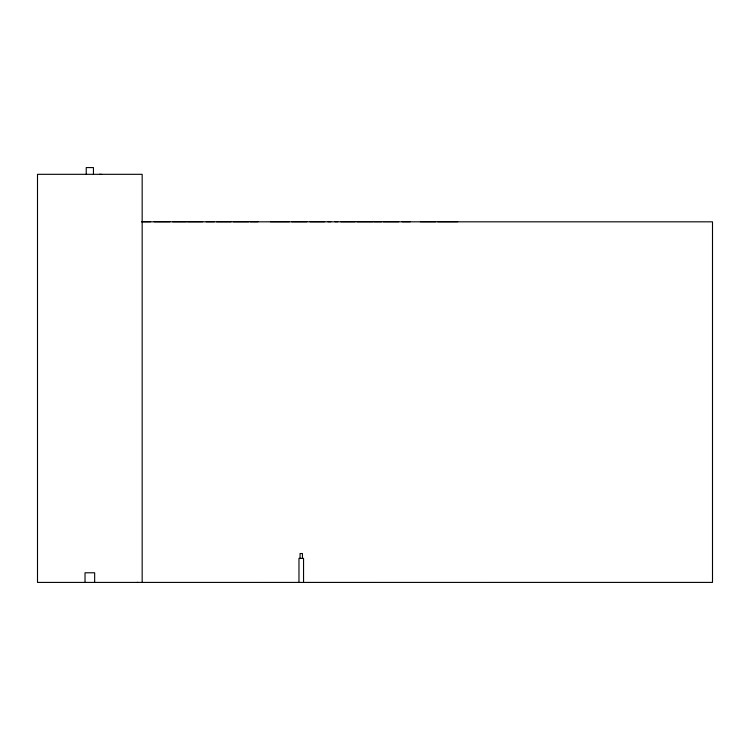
<?xml version="1.0" encoding="UTF-8"?>
<svg xmlns="http://www.w3.org/2000/svg" width="750" height="750" viewBox="0 0 750 750"><rect width="100%" height="100%" fill="white"/><g stroke="black" fill="none" stroke-linecap="round" stroke-linejoin="round"><path stroke-width="1.12" d="M137.044 582.422L137.972 582.422M141.947 221.7L150.647 221.7M154.2 221.7L169.903 221.7M172.566 221.7L186.337 221.7M187.575 221.7L202.734 221.7M206.241 221.7L214.312 221.7M216.516 221.7L231.131 221.7M233.259 221.7L248.728 221.7M250.359 221.7L258.075 221.7M270.431 221.7L289.35 221.7M291.684 221.7L306.853 221.7M310.059 221.7L324.675 221.7M328.012 221.7L330.797 221.7M334.988 221.7L337.819 221.7M340.912 221.7L355.125 221.7M357.141 221.7L372.844 221.7M373.884 221.7L381.6 221.7M383.259 221.7L398.728 221.7M402.131 221.7L410.203 221.7M420.394 221.7L435.741 221.7M437.709 221.7L457.706 221.7M141.619 221.822L712.5 221.822L712.5 582.413L37.5 582.422L37.5 174.319L142.172 174.319L142.172 582.422M99.459 174.319L101.766 174.394M303.544 582.413L303.544 558.356L298.969 558.356L298.969 582.413M302.456 558.356L302.456 553.538L300.056 553.538L300.056 558.356M94.659 582.422L94.659 572.784L85.022 572.784L85.022 582.422M93.45 174.319L93.45 167.578L86.231 167.578L86.231 174.319"/></g></svg>
